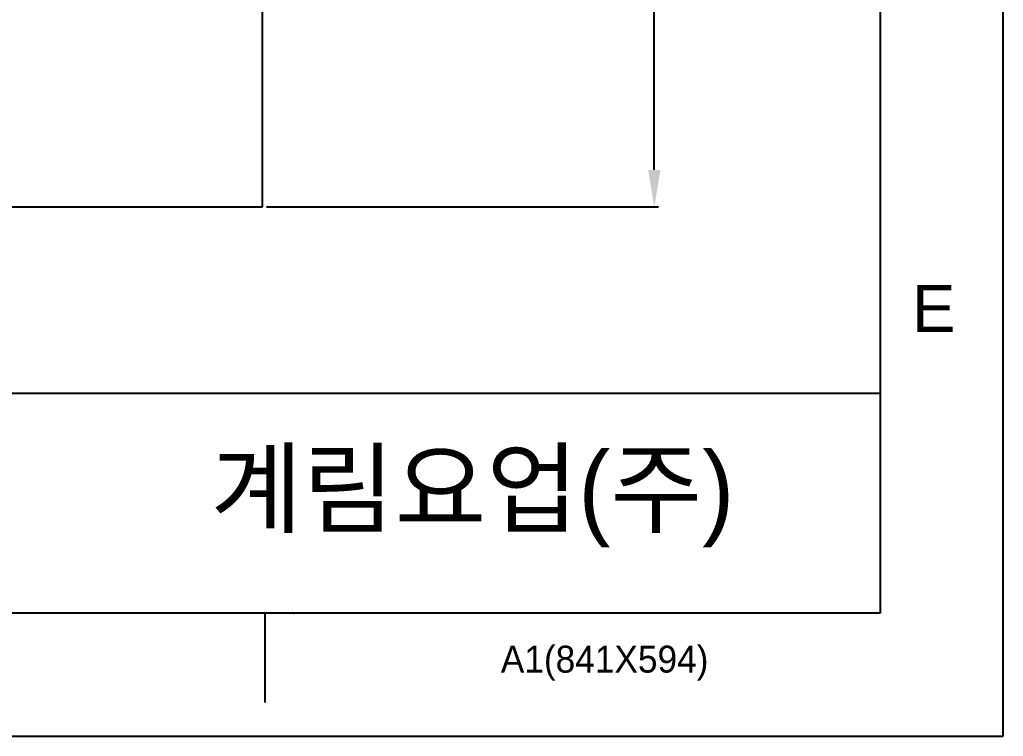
# Model space of a CAD drawing. Header units: millimetres. Extents: x 2881 to 3722, y -1342 to -748.
# Drawn here: x 3561.8 to 3721.8, y -1342.5 to -1226 of the extents above; entities that cross this region are included whole.
import ezdxf

# ---------------------------------------------------------------- set-up
doc = ezdxf.new("R2010")
doc.units = ezdxf.units.MM
doc.linetypes.add('CENTERX2', pattern=[101.6, 63.5, -12.7, 12.7, -12.7])
doc.layers.add('5', color=2, linetype='Continuous', lineweight=9)
for name, color, linetype in [('FORM', 7, 'Continuous'), ('TEXT', 4, 'Continuous'), ('벽', 2, 'Continuous')]:
    doc.layers.add(name, color=color, linetype=linetype)
doc.styles.add('ROMANS', font='Gulim.ttf')
doc.styles.get("Standard").update_dxf_attribs({"font": 'arial.ttf'})
doc.dimstyles.new('A4', dxfattribs={"dimtxt": 4, "dimasz": 3.5, "dimexe": 0.7, "dimexo": 0.625, "dimgap": 0.5, "dimtad": 1, "dimdec": 1, "dimdsep": 46, "dimtxsty": 'Standard', "dimcen": 2.5, "dimclrd": 5, "dimclre": 5, "dimclrt": 7, "dimadec": 3, "dimazin": 2, "dimtfac": 1, "dimtdec": 1, "dimtmove": 0, "dimatfit": 3, "dimfxl": 1.25, "dimarcsym": 0})

# ---------------------------------------------------------------- blocks, each defined once
blk = doc.blocks.new('*D150')
at = {"layer": '5', "color": 3, "lineweight": -2, "transparency": 16777216}
for p, q in [((3659.24, -1147.18), (3665.68, -1147.18)), ((3664.98, -1153.18), (3664.98, -1195.86)), ((3664.98, -1250.41), (3664.98, -1207.72)), ((3601.89, -1256.41), (3665.68, -1256.41))]:
    blk.add_line(p, q, dxfattribs=at)
at = {"layer": '5', "color": 3, "transparency": 16777216}
for points in [[(3663.98, -1153.18), (3665.98, -1153.18), (3664.98, -1147.18)], [(3663.98, -1250.41), (3665.98, -1250.41), (3664.98, -1256.41)]]:
    blk.add_solid(points, dxfattribs=at)
at = {"layer": 'DEFPOINTS', "color": 0, "transparency": 16777216}
for p in [(3658.62, -1147.18), (3601.26, -1256.41), (3664.98, -1256.41)]:
    blk.add_point(p, dxfattribs=at)
at = {"layer": '5', "color": 4, "transparency": 16777216, "insert": (3664.98, -1201.79), "char_height": 6, "attachment_point": 5}
blk.add_mtext('(400)', dxfattribs=at)

msp = doc.modelspace()

# ---------------------------------------------------------------- linework, layer by layer
at = {"layer": 'FORM', "color": 7, "linetype": 'Continuous'}
for p, q in [((3721.75, -1342.46), (3721.75, -747.76)), ((3701.73, -767.78), (3701.73, -1322.44)), ((3701.73, -1322.44), (2900.78, -1322.44)), ((3601.61, -1322.44), (3601.61, -1336.99)), ((2880.75, -1342.46), (3721.75, -1342.46))]:
    msp.add_line(p, q, dxfattribs=at)
at = {"layer": 'FORM'}
msp.add_line((3056.91, -1286.68), (3701.73, -1286.68), dxfattribs=at)
msp.add_point((3606.32, -1322.44), dxfattribs=at)
at = {"layer": '벽'}
for p, q in [((3601.26, -1256.41), (3601.26, -806.86)), ((2936.55, -1256.41), (3601.26, -1256.41))]:
    msp.add_line(p, q, dxfattribs=at)

# ---------------------------------------------------------------- texts
at = {"layer": 'FORM', "insert": (3710.43, -1272.92), "char_height": 7.63, "attachment_point": 5}
msp.add_mtext_dynamic_manual_height_columns('E', width=10.0119, gutter_width=12.51, heights=[0], dxfattribs=at)
at = {"layer": 'TEXT', "style": 'ROMANS'}
msp.add_text('A1(841X594)', height=4.3802, dxfattribs=at).set_placement((3640.02, -1332.11))
at = {"layer": 'TEXT', "linetype": 'CENTERX2', "insert": (3635.4, -1303.98), "char_height": 11.9189, "attachment_point": 5}
msp.add_mtext_dynamic_manual_height_columns('{\\fHYGothic-Medium|b0|i0|c129|p18;계림요업(주)}', width=143.0272, gutter_width=29.8, heights=[0], dxfattribs=at)

# ---------------------------------------------------------------- dimensions: what is measured, and where the dimension line sits
at = {"layer": '5'}
dim = msp.add_linear_dim(base=(3664.98, -1256.41), p1=(3658.62, -1147.18), p2=(3601.26, -1256.41), angle=90, text='(400)', dimstyle='A4', override={"dimtxt": 6, "dimasz": 6, "dimgap": 2, "dimtad": 0, "dimtih": 1, "dimclrd": 3, "dimclre": 3, "dimclrt": 4}, dxfattribs=at)
dim.commit()
dim.dimension.update_dxf_attribs({"geometry": '*D150', "text_midpoint": (3664.98, -1201.79)})

doc.saveas('drawing.dxf')
